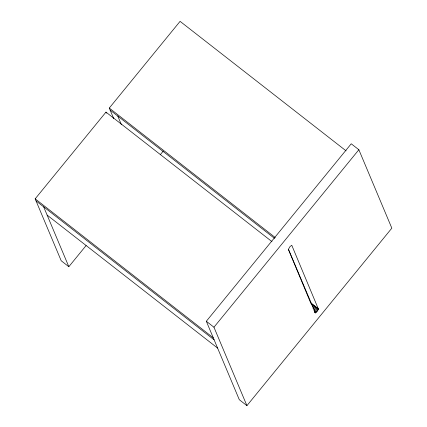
<?xml version="1.0" encoding="UTF-8"?>
<svg xmlns="http://www.w3.org/2000/svg" width="427" height="427" viewBox="0 0 427 427"><rect width="100%" height="100%" fill="white"/><g stroke="black" fill="none" stroke-linecap="round" stroke-linejoin="round"><path stroke-width="0.64" d="M288.503 249.694L310.819 303.234L318.451 309.191L317.064 311.406L315.388 312.938L288.455 249.315L289.88 246.731L291.764 245.258L318.451 309.191M86.099 245.552L68.832 266.71L61.2 260.753L35.169 198.833L105.971 112.12L271.978 241.634M113.747 118.685L109.28 108.063L180.082 21.35L346.089 150.864M160.242 154.75L163.189 151.137M206.321 321.264L351.229 143.782L358.861 149.733L391.831 228.167L246.918 405.65L239.291 399.693L206.321 321.264L213.954 327.221L246.918 405.65M213.954 327.221L358.861 149.733M109.28 108.063L275.287 237.577M110.15 110.129L274.582 238.415M310.856 302.871L318.489 308.822M311.55 304.648L318.163 309.81M312.591 306.618L317.677 310.584M312.991 308.23L317.064 311.406M313.866 310.151L316.412 312.137M314.299 311.486L315.825 312.676M314.373 312.142L315.388 312.938M35.169 198.833L213.26 337.778M36.039 200.898L214.13 339.839M47.141 215.107L217.599 348.096M117.783 116.08L121.38 124.641M105.971 112.12L106.403 113.155M43.671 206.855L68.832 266.71"/></g></svg>
